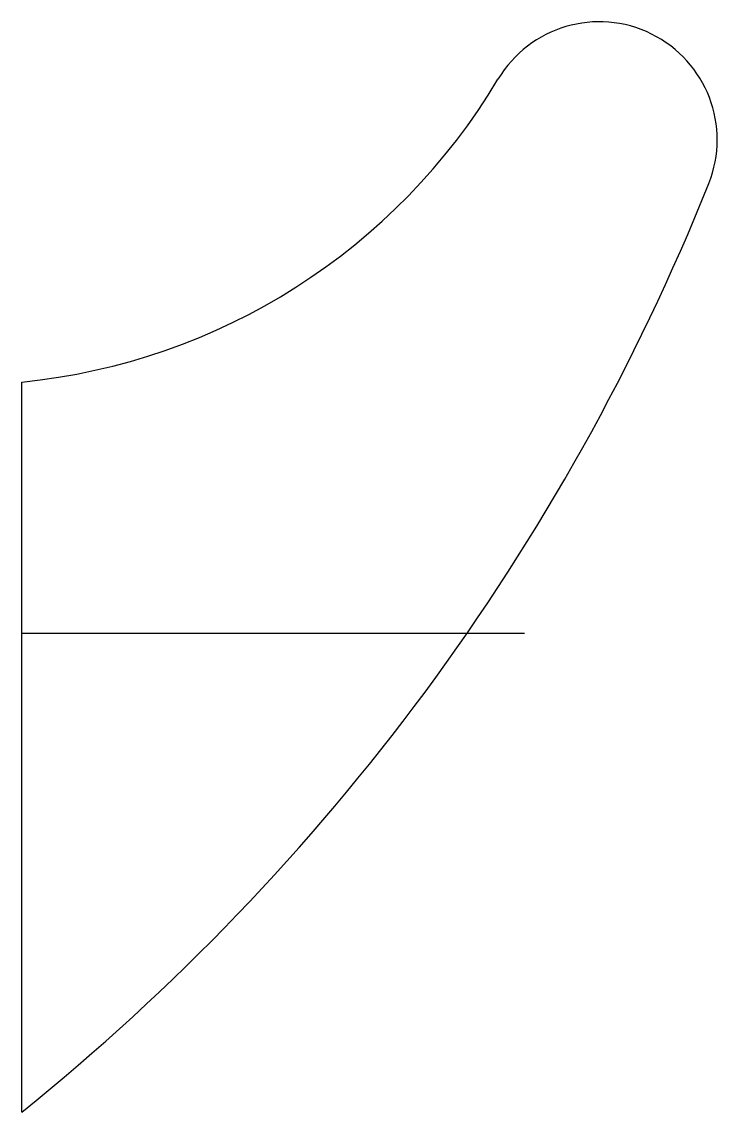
# Model space of a CAD drawing. Extents: x -2.4674 to -2.4055, y -0.9059 to -0.8088.
import ezdxf

# ---------------------------------------------------------------- set-up
doc = ezdxf.new("R2010")
doc.units = 0
doc.header["$LTSCALE"] = 0.2
doc.header["$MEASUREMENT"] = 0
doc.linetypes.add('AXES', pattern=[0.54, 0.3, -0.08, 0.08, -0.08])
doc.linetypes.add('CONTINU', pattern=[0])
doc.layers.get('0').update_dxf_attribs({"linetype": 'CONTINUOUS'})
doc.layers.add('DECA_EIXOS', color=5, linetype='AXES')

msp = doc.modelspace()

# ---------------------------------------------------------------- linework, layer by layer
at = {"linetype": 'CONTINU'}
for points in [[(-2.406274, -0.823236, 0.92434), (-2.425038, -0.813952)], [(-2.467425, -0.840909, 0.237445), (-2.425038, -0.813952)], [(-2.467425, -0.905922, 0.128603), (-2.406274, -0.823236)]]:
    msp.add_lwpolyline(points, format="xyb", dxfattribs=at)
for points in [[(-2.467425, -0.844972), (-2.467425, -0.840909)], [(-2.467425, -0.891701), (-2.467425, -0.844972)], [(-2.467425, -0.905922), (-2.467425, -0.891701)]]:
    msp.add_lwpolyline(points, dxfattribs=at)
at = {"layer": 'DECA_EIXOS'}
msp.add_lwpolyline([(-2.467425, -0.863257), (-2.422677, -0.863257)], dxfattribs=at)

doc.saveas('drawing.dxf')
